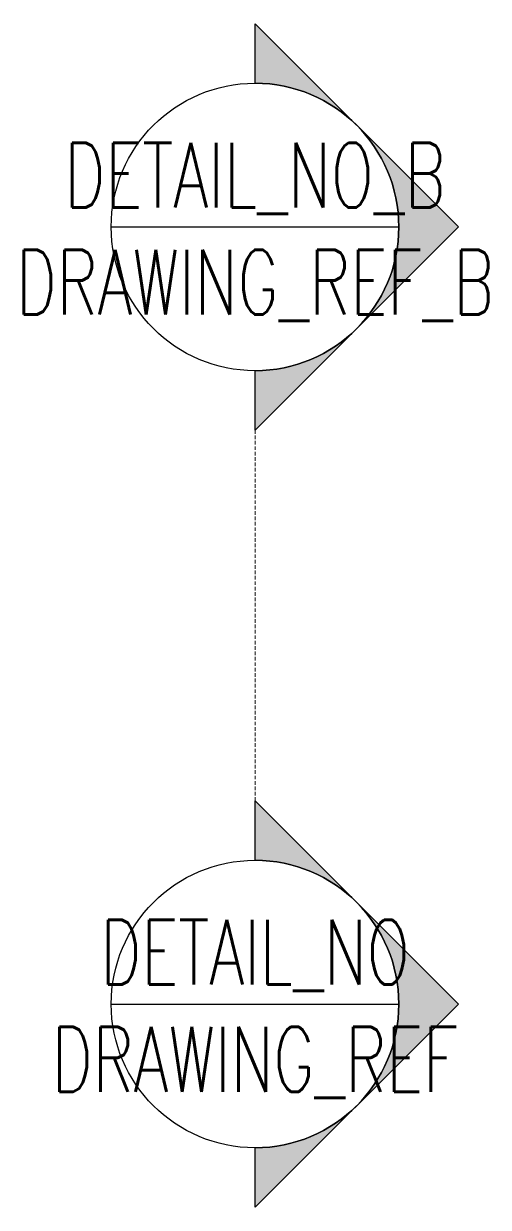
# Model space of a CAD drawing. Header units: millimetres. Extents: x -16.1 to 16.2, y -14.1 to 68.1.
import ezdxf
from ezdxf.enums import TextEntityAlignment as Align

# ---------------------------------------------------------------- set-up
doc = ezdxf.new("R2010")
doc.units = ezdxf.units.MM
doc.linetypes.add('DASHED2', pattern=[0.375, 0.25, -0.125])
doc.layers.add('2-0', color=2, linetype='Continuous', lineweight=30)
doc.layers.add('3-1', color=3, linetype='DASHED2', lineweight=20)
doc.styles.add('PR_0', font='romans.shx', dxfattribs={"width": 0.7})

msp = doc.modelspace()

# ---------------------------------------------------------------- hatches: boundary and pattern name
at = {"layer": '2-0'}
h = msp.add_hatch(color=256, dxfattribs=at)
edge = h.paths.add_edge_path()
edge.add_line((0, 63.959), (0, 68.095))
edge.add_line((0, 68.095), (14.12, 53.975))
edge.add_line((14.12, 53.975), (0, 39.855))
edge.add_line((0, 39.855), (0, 43.991))
edge.add_arc((0, 53.975), 9.984, 270, 450)
h = msp.add_hatch(color=256, dxfattribs=at)
edge = h.paths.add_edge_path()
edge.add_line((0, 9.984), (0, 14.12))
edge.add_line((0, 14.12), (14.12, 0))
edge.add_line((14.12, 0), (0, -14.12))
edge.add_line((0, -14.12), (0, -9.984))
edge.add_arc((0, 0), 9.984, 270, 450)

# ---------------------------------------------------------------- linework, layer by layer
for p, q in [((-9.984, 53.975), (9.984, 53.975)), ((-9.984, 0), (9.984, 0))]:
    msp.add_line(p, q, dxfattribs=at)
for points in [[(0, 63.959), (0, 68.095), (14.12, 53.975), (0, 39.855), (0, 43.991, 1)], [(0, 9.984), (0, 14.12), (14.12, 0), (0, -14.12), (0, -9.984, 1)]]:
    msp.add_lwpolyline(points, format="xyb", close=True, dxfattribs=at)
for centre in [(0, 53.975), (0, 0)]:
    msp.add_circle(centre, 9.984, dxfattribs=at)
at = {"layer": '3-1'}
msp.add_line((0, 9.984), (0, 43.991), dxfattribs=at)

# ---------------------------------------------------------------- texts
at = {"layer": '2-0', "style": 'PR_0', "width": 0.7, "flags": 8}
for tag, p in [('DETAIL_NO_B', (0, 53.975)), ('DETAIL_NO', (0, 0))]:
    msp.add_attdef(tag, text='-', height=4.5, dxfattribs=at).set_placement(p, align=Align.BOTTOM_CENTER)
for tag, p in [('DRAWING_REF_B', (0, 52.388)), ('DRAWING_REF', (0, -1.588))]:
    msp.add_attdef(tag, text='-', height=4.5, dxfattribs=at).set_placement(p, align=Align.TOP_CENTER)

doc.saveas('drawing.dxf')
